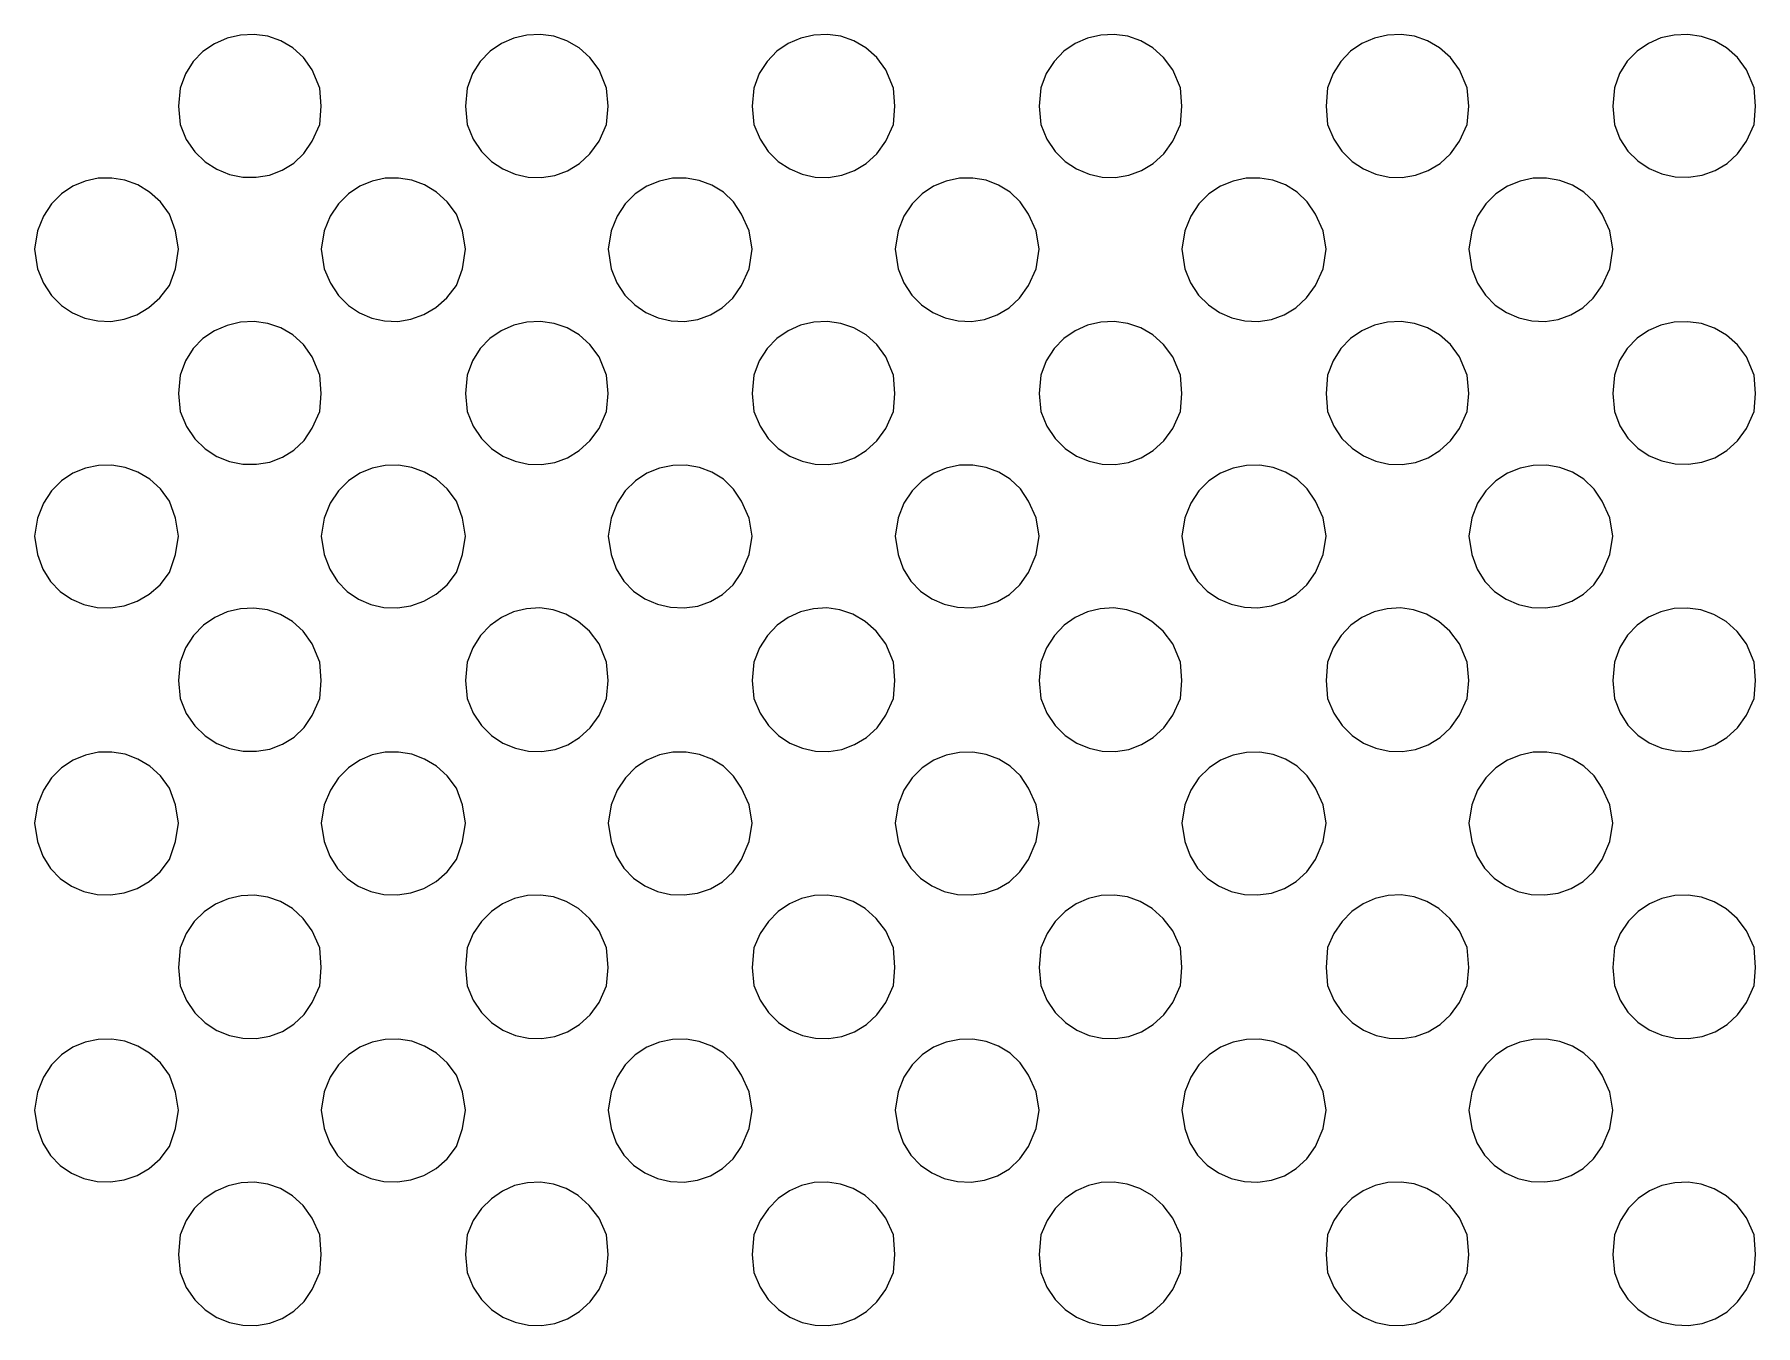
# Model space of a CAD drawing. Extents: x 0 to 243, y -13 to 276.
# Drawn here: x 154.65 to 184.38, y 152.04 to 174.32 of the extents above; entities that cross this region are included whole.
import ezdxf

# ---------------------------------------------------------------- set-up
doc = ezdxf.new("R2010")
doc.units = 0
doc.layers.add('GEOMETRY', color=7, linetype='Continuous')

msp = doc.modelspace()

# ---------------------------------------------------------------- linework, layer by layer
at = {"layer": 'GEOMETRY', "lineweight": 13}
for points in [[(159.603, 173.082), (159.577, 173.397), (159.446, 173.712), (159.295, 173.926), (159.112, 174.093), (158.904, 174.214), (158.679, 174.29), (158.444, 174.321), (158.207, 174.31), (157.976, 174.257), (157.757, 174.163), (157.56, 174.029), (157.39, 173.856), (157.256, 173.645), (157.165, 173.397), (157.138, 173.082), (157.165, 172.767), (157.272, 172.511), (157.418, 172.297), (157.596, 172.125), (157.798, 171.995), (158.018, 171.906), (158.248, 171.86), (158.481, 171.857), (158.711, 171.896), (158.929, 171.977), (159.129, 172.101), (159.304, 172.268), (159.446, 172.478), (159.577, 172.767), (159.603, 173.082)], [(164.558, 173.082), (164.532, 173.397), (164.4, 173.712), (164.242, 173.926), (164.055, 174.093), (163.846, 174.214), (163.622, 174.29), (163.39, 174.322), (163.156, 174.311), (162.928, 174.258), (162.713, 174.165), (162.518, 174.031), (162.35, 173.857), (162.215, 173.646), (162.12, 173.397), (162.093, 173.082), (162.12, 172.767), (162.227, 172.516), (162.369, 172.304), (162.542, 172.132), (162.739, 172.001), (162.954, 171.91), (163.179, 171.861), (163.409, 171.854), (163.637, 171.89), (163.856, 171.97), (164.061, 172.094), (164.244, 172.264), (164.4, 172.478), (164.532, 172.767), (164.558, 173.082)], [(169.512, 173.082), (169.486, 173.397), (169.355, 173.712), (169.198, 173.926), (169.011, 174.093), (168.802, 174.214), (168.577, 174.29), (168.345, 174.322), (168.111, 174.312), (167.884, 174.259), (167.668, 174.165), (167.473, 174.031), (167.304, 173.858), (167.169, 173.646), (167.074, 173.397), (167.047, 173.082), (167.074, 172.767), (167.181, 172.516), (167.324, 172.304), (167.497, 172.132), (167.695, 172), (167.909, 171.91), (168.135, 171.861), (168.365, 171.855), (168.592, 171.891), (168.812, 171.971), (169.017, 172.095), (169.2, 172.264), (169.355, 172.478), (169.486, 172.767), (169.512, 173.082)], [(174.467, 173.082), (174.441, 173.398), (174.309, 173.712), (174.152, 173.926), (173.965, 174.093), (173.756, 174.214), (173.532, 174.29), (173.3, 174.322), (173.066, 174.312), (172.839, 174.259), (172.624, 174.165), (172.428, 174.031), (172.259, 173.858), (172.124, 173.647), (172.029, 173.398), (172.003, 173.082), (172.029, 172.767), (172.136, 172.516), (172.279, 172.303), (172.453, 172.131), (172.65, 172), (172.865, 171.909), (173.091, 171.861), (173.321, 171.855), (173.549, 171.891), (173.768, 171.971), (173.972, 172.096), (174.155, 172.264), (174.309, 172.478), (174.441, 172.767), (174.467, 173.082)], [(179.422, 173.082), (179.397, 173.398), (179.265, 173.712), (179.107, 173.926), (178.92, 174.092), (178.71, 174.213), (178.486, 174.29), (178.254, 174.322), (178.021, 174.311), (177.793, 174.259), (177.578, 174.165), (177.382, 174.031), (177.214, 173.858), (177.078, 173.647), (176.984, 173.398), (176.958, 173.082), (176.984, 172.768), (177.09, 172.517), (177.233, 172.305), (177.407, 172.132), (177.604, 172.001), (177.819, 171.91), (178.045, 171.861), (178.275, 171.855), (178.503, 171.891), (178.722, 171.971), (178.926, 172.095), (179.109, 172.264), (179.265, 172.478), (179.397, 172.768), (179.422, 173.082)], [(184.377, 173.082), (184.351, 173.398), (184.22, 173.712), (184.063, 173.924), (183.876, 174.09), (183.667, 174.211), (183.441, 174.288), (183.207, 174.322), (182.971, 174.312), (182.741, 174.261), (182.525, 174.168), (182.329, 174.034), (182.161, 173.861), (182.028, 173.649), (181.938, 173.398), (181.913, 173.082), (181.938, 172.768), (182.033, 172.52), (182.17, 172.31), (182.341, 172.139), (182.538, 172.007), (182.756, 171.915), (182.985, 171.865), (183.22, 171.857), (183.453, 171.892), (183.676, 171.971), (183.884, 172.094), (184.067, 172.263), (184.22, 172.478), (184.351, 172.768), (184.377, 173.082)], [(157.138, 170.617), (157.086, 170.93), (156.981, 171.22), (156.824, 171.432), (156.638, 171.599), (156.432, 171.724), (156.211, 171.805), (155.983, 171.843), (155.752, 171.839), (155.527, 171.792), (155.313, 171.703), (155.117, 171.572), (154.945, 171.399), (154.804, 171.185), (154.7, 170.93), (154.648, 170.617), (154.7, 170.276), (154.805, 170.027), (154.946, 169.816), (155.115, 169.646), (155.308, 169.515), (155.519, 169.425), (155.741, 169.376), (155.969, 169.37), (156.196, 169.406), (156.417, 169.485), (156.625, 169.608), (156.816, 169.775), (156.981, 169.987), (157.086, 170.276), (157.138, 170.617)], [(162.093, 170.617), (162.04, 170.93), (161.936, 171.22), (161.778, 171.432), (161.593, 171.599), (161.387, 171.724), (161.166, 171.805), (160.938, 171.843), (160.707, 171.839), (160.482, 171.792), (160.268, 171.703), (160.072, 171.572), (159.9, 171.4), (159.759, 171.186), (159.655, 170.93), (159.602, 170.617), (159.655, 170.277), (159.761, 170.028), (159.901, 169.817), (160.071, 169.646), (160.264, 169.515), (160.474, 169.425), (160.696, 169.377), (160.924, 169.37), (161.151, 169.406), (161.372, 169.486), (161.58, 169.609), (161.77, 169.776), (161.936, 169.988), (162.04, 170.277), (162.093, 170.617)], [(167.047, 170.617), (166.995, 170.93), (166.864, 171.22), (166.722, 171.431), (166.548, 171.599), (166.349, 171.723), (166.131, 171.804), (165.903, 171.843), (165.671, 171.839), (165.443, 171.792), (165.226, 171.703), (165.027, 171.573), (164.853, 171.4), (164.711, 171.186), (164.609, 170.93), (164.558, 170.617), (164.609, 170.277), (164.709, 170.032), (164.847, 169.823), (165.016, 169.653), (165.211, 169.521), (165.423, 169.429), (165.648, 169.378), (165.877, 169.369), (166.105, 169.403), (166.324, 169.481), (166.528, 169.604), (166.711, 169.772), (166.864, 169.988), (166.995, 170.277), (167.047, 170.617)], [(172.003, 170.617), (171.951, 170.931), (171.82, 171.22), (171.677, 171.432), (171.502, 171.599), (171.303, 171.723), (171.085, 171.805), (170.857, 171.843), (170.625, 171.839), (170.397, 171.792), (170.18, 171.703), (169.981, 171.573), (169.807, 171.4), (169.666, 171.186), (169.565, 170.931), (169.513, 170.617), (169.565, 170.277), (169.664, 170.032), (169.802, 169.823), (169.971, 169.653), (170.165, 169.521), (170.378, 169.429), (170.602, 169.378), (170.831, 169.369), (171.059, 169.403), (171.278, 169.481), (171.482, 169.604), (171.665, 169.772), (171.82, 169.988), (171.951, 170.277), (172.003, 170.617)], [(176.958, 170.617), (176.906, 170.931), (176.774, 171.221), (176.632, 171.432), (176.457, 171.6), (176.258, 171.724), (176.04, 171.805), (175.812, 171.843), (175.58, 171.839), (175.351, 171.792), (175.134, 171.703), (174.935, 171.573), (174.761, 171.4), (174.621, 171.186), (174.52, 170.931), (174.468, 170.617), (174.52, 170.277), (174.618, 170.032), (174.755, 169.824), (174.925, 169.653), (175.119, 169.521), (175.332, 169.429), (175.556, 169.378), (175.786, 169.369), (176.014, 169.403), (176.233, 169.481), (176.437, 169.604), (176.62, 169.773), (176.774, 169.988), (176.906, 170.277), (176.958, 170.617)], [(181.913, 170.616), (181.86, 170.93), (181.728, 171.22), (181.587, 171.431), (181.413, 171.599), (181.214, 171.723), (180.997, 171.804), (180.768, 171.843), (180.536, 171.839), (180.308, 171.792), (180.09, 171.703), (179.891, 171.573), (179.717, 171.4), (179.576, 171.186), (179.475, 170.93), (179.422, 170.616), (179.475, 170.276), (179.573, 170.031), (179.711, 169.823), (179.88, 169.652), (180.074, 169.521), (180.287, 169.429), (180.511, 169.378), (180.74, 169.369), (180.968, 169.403), (181.187, 169.48), (181.392, 169.603), (181.574, 169.772), (181.728, 169.987), (181.86, 170.276), (181.913, 170.616)], [(159.603, 168.126), (159.577, 168.44), (159.446, 168.755), (159.296, 168.969), (159.114, 169.136), (158.906, 169.257), (158.68, 169.333), (158.445, 169.365), (158.208, 169.354), (157.976, 169.3), (157.757, 169.206), (157.559, 169.072), (157.389, 168.899), (157.255, 168.688), (157.165, 168.44), (157.138, 168.126), (157.165, 167.812), (157.273, 167.556), (157.419, 167.341), (157.597, 167.169), (157.8, 167.039), (158.02, 166.951), (158.25, 166.905), (158.484, 166.902), (158.713, 166.941), (158.931, 167.023), (159.131, 167.147), (159.305, 167.314), (159.446, 167.524), (159.577, 167.812), (159.603, 168.126)], [(164.558, 168.126), (164.532, 168.44), (164.4, 168.755), (164.244, 168.969), (164.057, 169.136), (163.848, 169.257), (163.624, 169.333), (163.391, 169.365), (163.156, 169.354), (162.928, 169.302), (162.712, 169.208), (162.516, 169.074), (162.348, 168.9), (162.213, 168.689), (162.12, 168.44), (162.093, 168.126), (162.12, 167.812), (162.226, 167.561), (162.369, 167.349), (162.542, 167.177), (162.739, 167.045), (162.953, 166.955), (163.179, 166.906), (163.408, 166.899), (163.636, 166.935), (163.856, 167.015), (164.06, 167.139), (164.244, 167.308), (164.4, 167.522), (164.532, 167.812), (164.558, 168.126)], [(169.512, 168.126), (169.486, 168.44), (169.355, 168.755), (169.198, 168.969), (169.012, 169.136), (168.803, 169.257), (168.578, 169.333), (168.345, 169.366), (168.111, 169.355), (167.883, 169.302), (167.668, 169.208), (167.472, 169.074), (167.303, 168.901), (167.168, 168.689), (167.074, 168.44), (167.047, 168.126), (167.074, 167.812), (167.181, 167.561), (167.324, 167.349), (167.497, 167.177), (167.695, 167.045), (167.909, 166.955), (168.135, 166.906), (168.365, 166.899), (168.592, 166.936), (168.812, 167.016), (169.017, 167.14), (169.2, 167.308), (169.355, 167.522), (169.486, 167.812), (169.512, 168.126)], [(174.467, 168.126), (174.441, 168.441), (174.309, 168.755), (174.152, 168.969), (173.965, 169.136), (173.756, 169.257), (173.532, 169.333), (173.3, 169.366), (173.066, 169.355), (172.839, 169.302), (172.624, 169.208), (172.428, 169.074), (172.26, 168.901), (172.124, 168.69), (172.029, 168.441), (172.003, 168.126), (172.029, 167.812), (172.136, 167.561), (172.279, 167.349), (172.453, 167.177), (172.65, 167.045), (172.864, 166.955), (173.09, 166.906), (173.319, 166.9), (173.547, 166.936), (173.767, 167.016), (173.971, 167.14), (174.154, 167.309), (174.309, 167.523), (174.441, 167.812), (174.467, 168.126)], [(179.422, 168.126), (179.397, 168.441), (179.265, 168.755), (179.107, 168.969), (178.92, 169.135), (178.71, 169.256), (178.486, 169.332), (178.254, 169.365), (178.021, 169.354), (177.793, 169.302), (177.578, 169.208), (177.382, 169.074), (177.214, 168.901), (177.078, 168.69), (176.984, 168.441), (176.958, 168.126), (176.984, 167.813), (177.09, 167.562), (177.233, 167.35), (177.407, 167.178), (177.604, 167.046), (177.818, 166.955), (178.043, 166.906), (178.273, 166.9), (178.501, 166.936), (178.72, 167.016), (178.925, 167.14), (179.109, 167.309), (179.265, 167.523), (179.397, 167.813), (179.422, 168.126)], [(184.377, 168.126), (184.351, 168.441), (184.22, 168.755), (184.063, 168.967), (183.876, 169.133), (183.667, 169.254), (183.441, 169.331), (183.207, 169.364), (182.971, 169.355), (182.741, 169.303), (182.525, 169.211), (182.329, 169.077), (182.161, 168.904), (182.028, 168.692), (181.938, 168.441), (181.913, 168.126), (181.938, 167.813), (182.034, 167.565), (182.171, 167.355), (182.342, 167.183), (182.539, 167.051), (182.756, 166.96), (182.985, 166.91), (183.219, 166.902), (183.451, 166.937), (183.675, 167.015), (183.882, 167.139), (184.066, 167.308), (184.22, 167.523), (184.351, 167.813), (184.377, 168.126)], [(157.138, 165.662), (157.086, 165.975), (156.981, 166.265), (156.824, 166.477), (156.64, 166.645), (156.434, 166.769), (156.213, 166.85), (155.984, 166.889), (155.754, 166.884), (155.528, 166.838), (155.314, 166.749), (155.117, 166.618), (154.945, 166.445), (154.804, 166.231), (154.7, 165.975), (154.648, 165.662), (154.7, 165.347), (154.793, 165.094), (154.927, 164.881), (155.095, 164.707), (155.289, 164.574), (155.504, 164.483), (155.731, 164.433), (155.965, 164.424), (156.197, 164.459), (156.422, 164.537), (156.633, 164.658), (156.821, 164.823), (156.981, 165.033), (157.086, 165.347), (157.138, 165.662)], [(162.093, 165.662), (162.04, 165.975), (161.936, 166.265), (161.779, 166.477), (161.594, 166.644), (161.388, 166.769), (161.168, 166.85), (160.939, 166.888), (160.709, 166.884), (160.483, 166.838), (160.269, 166.749), (160.072, 166.618), (159.9, 166.445), (159.759, 166.231), (159.655, 165.975), (159.602, 165.662), (159.655, 165.347), (159.748, 165.094), (159.882, 164.88), (160.05, 164.707), (160.244, 164.574), (160.458, 164.483), (160.686, 164.433), (160.919, 164.425), (161.152, 164.459), (161.377, 164.537), (161.587, 164.658), (161.776, 164.824), (161.936, 165.033), (162.04, 165.347), (162.093, 165.662)], [(167.047, 165.662), (166.995, 165.975), (166.864, 166.265), (166.723, 166.476), (166.55, 166.643), (166.351, 166.768), (166.133, 166.849), (165.905, 166.888), (165.673, 166.884), (165.445, 166.838), (165.227, 166.749), (165.028, 166.619), (164.853, 166.446), (164.712, 166.232), (164.609, 165.975), (164.558, 165.662), (164.609, 165.347), (164.698, 165.098), (164.829, 164.887), (164.997, 164.713), (165.192, 164.58), (165.408, 164.486), (165.637, 164.434), (165.872, 164.424), (166.105, 164.456), (166.328, 164.533), (166.534, 164.654), (166.715, 164.82), (166.864, 165.033), (166.995, 165.347), (167.047, 165.662)], [(172.003, 165.662), (171.951, 165.976), (171.82, 166.266), (171.678, 166.477), (171.504, 166.645), (171.304, 166.769), (171.087, 166.85), (170.858, 166.889), (170.626, 166.885), (170.398, 166.838), (170.181, 166.749), (169.981, 166.619), (169.808, 166.446), (169.666, 166.232), (169.565, 165.976), (169.513, 165.662), (169.565, 165.348), (169.653, 165.099), (169.784, 164.887), (169.951, 164.714), (170.147, 164.58), (170.363, 164.487), (170.592, 164.435), (170.826, 164.424), (171.059, 164.457), (171.282, 164.533), (171.488, 164.654), (171.67, 164.821), (171.82, 165.033), (171.951, 165.348), (172.003, 165.662)], [(176.958, 165.662), (176.906, 165.976), (176.774, 166.266), (176.633, 166.477), (176.459, 166.644), (176.259, 166.769), (176.042, 166.85), (175.813, 166.888), (175.581, 166.884), (175.352, 166.838), (175.135, 166.749), (174.935, 166.618), (174.761, 166.446), (174.62, 166.232), (174.52, 165.976), (174.468, 165.662), (174.52, 165.348), (174.607, 165.099), (174.739, 164.887), (174.906, 164.714), (175.101, 164.58), (175.318, 164.486), (175.547, 164.434), (175.782, 164.424), (176.015, 164.457), (176.238, 164.533), (176.444, 164.654), (176.625, 164.821), (176.774, 165.033), (176.906, 165.348), (176.958, 165.662)], [(181.913, 165.661), (181.86, 165.977), (181.728, 166.265), (181.587, 166.476), (181.413, 166.643), (181.214, 166.768), (180.997, 166.849), (180.769, 166.888), (180.537, 166.884), (180.309, 166.838), (180.091, 166.749), (179.892, 166.619), (179.718, 166.447), (179.576, 166.233), (179.475, 165.977), (179.422, 165.661), (179.475, 165.347), (179.566, 165.093), (179.7, 164.879), (179.869, 164.706), (180.066, 164.573), (180.284, 164.482), (180.514, 164.432), (180.748, 164.424), (180.98, 164.459), (181.202, 164.537), (181.405, 164.658), (181.583, 164.823), (181.728, 165.032), (181.86, 165.347), (181.913, 165.661)], [(159.603, 163.171), (159.577, 163.485), (159.446, 163.802), (159.29, 164.02), (159.104, 164.189), (158.896, 164.311), (158.672, 164.388), (158.44, 164.42), (158.206, 164.408), (157.978, 164.354), (157.762, 164.259), (157.566, 164.123), (157.396, 163.948), (157.26, 163.735), (157.165, 163.485), (157.138, 163.171), (157.165, 162.857), (157.272, 162.601), (157.419, 162.387), (157.597, 162.215), (157.8, 162.085), (158.02, 161.997), (158.251, 161.951), (158.485, 161.948), (158.714, 161.987), (158.932, 162.069), (159.132, 162.193), (159.306, 162.36), (159.446, 162.569), (159.577, 162.857), (159.603, 163.171)], [(164.558, 163.171), (164.532, 163.485), (164.4, 163.802), (164.233, 164.021), (164.04, 164.191), (163.829, 164.314), (163.606, 164.391), (163.377, 164.422), (163.147, 164.41), (162.924, 164.355), (162.714, 164.259), (162.522, 164.122), (162.355, 163.947), (162.219, 163.734), (162.12, 163.485), (162.093, 163.171), (162.12, 162.857), (162.227, 162.606), (162.37, 162.394), (162.544, 162.222), (162.741, 162.091), (162.956, 162), (163.182, 161.952), (163.412, 161.945), (163.64, 161.982), (163.859, 162.062), (164.063, 162.186), (164.246, 162.355), (164.4, 162.569), (164.532, 162.857), (164.558, 163.171)], [(169.512, 163.171), (169.486, 163.486), (169.355, 163.802), (169.188, 164.021), (168.996, 164.191), (168.785, 164.314), (168.562, 164.39), (168.333, 164.422), (168.103, 164.41), (167.88, 164.355), (167.669, 164.259), (167.477, 164.123), (167.31, 163.948), (167.173, 163.736), (167.074, 163.486), (167.047, 163.171), (167.074, 162.857), (167.181, 162.605), (167.325, 162.393), (167.499, 162.221), (167.697, 162.09), (167.912, 162), (168.138, 161.951), (168.368, 161.945), (168.596, 161.982), (168.815, 162.063), (169.019, 162.187), (169.202, 162.356), (169.355, 162.57), (169.486, 162.857), (169.512, 163.171)], [(174.467, 163.171), (174.441, 163.486), (174.309, 163.802), (174.142, 164.021), (173.951, 164.191), (173.74, 164.314), (173.517, 164.391), (173.287, 164.422), (173.058, 164.41), (172.835, 164.356), (172.624, 164.26), (172.432, 164.124), (172.265, 163.948), (172.128, 163.736), (172.029, 163.486), (172.003, 163.171), (172.029, 162.858), (172.136, 162.606), (172.28, 162.394), (172.454, 162.221), (172.652, 162.09), (172.867, 162), (173.093, 161.951), (173.323, 161.945), (173.551, 161.982), (173.77, 162.063), (173.974, 162.187), (174.156, 162.356), (174.309, 162.57), (174.441, 162.858), (174.467, 163.171)], [(179.422, 163.171), (179.397, 163.486), (179.265, 163.802), (179.097, 164.021), (178.905, 164.191), (178.694, 164.314), (178.471, 164.391), (178.241, 164.423), (178.012, 164.41), (177.789, 164.356), (177.578, 164.259), (177.386, 164.123), (177.219, 163.948), (177.083, 163.735), (176.984, 163.486), (176.958, 163.171), (176.984, 162.858), (177.091, 162.607), (177.234, 162.394), (177.408, 162.222), (177.606, 162.091), (177.82, 162), (178.046, 161.951), (178.276, 161.945), (178.503, 161.982), (178.722, 162.062), (178.927, 162.186), (179.11, 162.356), (179.265, 162.57), (179.397, 162.858), (179.422, 163.171)], [(184.377, 163.171), (184.351, 163.486), (184.22, 163.802), (184.057, 164.018), (183.867, 164.187), (183.656, 164.31), (183.432, 164.388), (183.2, 164.421), (182.968, 164.411), (182.741, 164.358), (182.528, 164.264), (182.334, 164.128), (182.167, 163.953), (182.032, 163.739), (181.938, 163.486), (181.913, 163.171), (181.938, 162.858), (182.035, 162.61), (182.173, 162.399), (182.344, 162.227), (182.541, 162.096), (182.758, 162.004), (182.986, 161.954), (183.22, 161.946), (183.452, 161.982), (183.675, 162.061), (183.882, 162.185), (184.066, 162.354), (184.22, 162.57), (184.351, 162.858), (184.377, 163.171)], [(157.138, 160.708), (157.086, 161.022), (156.981, 161.31), (156.824, 161.522), (156.64, 161.69), (156.434, 161.815), (156.214, 161.897), (155.985, 161.935), (155.755, 161.931), (155.529, 161.884), (155.315, 161.795), (155.118, 161.665), (154.946, 161.492), (154.805, 161.278), (154.7, 161.022), (154.648, 160.708), (154.7, 160.394), (154.793, 160.141), (154.926, 159.927), (155.093, 159.753), (155.288, 159.619), (155.502, 159.527), (155.73, 159.477), (155.963, 159.469), (156.196, 159.503), (156.422, 159.581), (156.632, 159.702), (156.821, 159.868), (156.981, 160.078), (157.086, 160.394), (157.138, 160.708)], [(162.093, 160.708), (162.04, 161.022), (161.936, 161.31), (161.778, 161.522), (161.593, 161.691), (161.387, 161.815), (161.166, 161.897), (160.938, 161.935), (160.708, 161.931), (160.483, 161.885), (160.27, 161.796), (160.074, 161.665), (159.902, 161.492), (159.76, 161.278), (159.655, 161.022), (159.602, 160.708), (159.655, 160.394), (159.748, 160.14), (159.881, 159.926), (160.049, 159.752), (160.243, 159.619), (160.457, 159.527), (160.685, 159.477), (160.918, 159.469), (161.151, 159.503), (161.376, 159.581), (161.587, 159.702), (161.776, 159.868), (161.936, 160.078), (162.04, 160.394), (162.093, 160.708)], [(167.047, 160.708), (166.995, 161.023), (166.864, 161.31), (166.723, 161.521), (166.549, 161.689), (166.35, 161.814), (166.133, 161.895), (165.905, 161.934), (165.674, 161.931), (165.446, 161.885), (165.228, 161.796), (165.029, 161.666), (164.855, 161.493), (164.712, 161.279), (164.609, 161.023), (164.558, 160.708), (164.609, 160.392), (164.698, 160.143), (164.83, 159.931), (164.997, 159.758), (165.192, 159.624), (165.408, 159.531), (165.637, 159.479), (165.872, 159.468), (166.104, 159.501), (166.327, 159.577), (166.533, 159.698), (166.715, 159.865), (166.864, 160.078), (166.995, 160.392), (167.047, 160.708)], [(172.003, 160.708), (171.951, 161.023), (171.82, 161.311), (171.678, 161.522), (171.504, 161.689), (171.305, 161.813), (171.087, 161.895), (170.859, 161.933), (170.628, 161.929), (170.399, 161.883), (170.182, 161.795), (169.983, 161.664), (169.809, 161.492), (169.667, 161.278), (169.565, 161.023), (169.513, 160.708), (169.565, 160.393), (169.653, 160.144), (169.784, 159.932), (169.952, 159.759), (170.147, 159.625), (170.363, 159.531), (170.592, 159.479), (170.826, 159.468), (171.059, 159.501), (171.282, 159.577), (171.488, 159.698), (171.67, 159.865), (171.82, 160.078), (171.951, 160.393), (172.003, 160.708)], [(176.958, 160.708), (176.906, 161.023), (176.774, 161.311), (176.633, 161.522), (176.459, 161.689), (176.26, 161.813), (176.042, 161.895), (175.814, 161.933), (175.582, 161.929), (175.353, 161.883), (175.136, 161.795), (174.936, 161.664), (174.762, 161.492), (174.621, 161.278), (174.52, 161.023), (174.468, 160.708), (174.52, 160.393), (174.608, 160.144), (174.739, 159.932), (174.906, 159.758), (175.102, 159.625), (175.318, 159.531), (175.547, 159.479), (175.782, 159.468), (176.014, 159.501), (176.238, 159.578), (176.444, 159.699), (176.625, 159.865), (176.774, 160.078), (176.906, 160.393), (176.958, 160.708)], [(181.913, 160.708), (181.86, 161.022), (181.728, 161.31), (181.587, 161.522), (181.413, 161.689), (181.214, 161.814), (180.997, 161.896), (180.769, 161.934), (180.537, 161.931), (180.309, 161.884), (180.091, 161.796), (179.892, 161.665), (179.718, 161.492), (179.576, 161.278), (179.475, 161.022), (179.422, 160.708), (179.475, 160.394), (179.562, 160.144), (179.694, 159.932), (179.861, 159.758), (180.056, 159.624), (180.272, 159.53), (180.502, 159.478), (180.736, 159.468), (180.969, 159.501), (181.192, 159.578), (181.398, 159.699), (181.579, 159.867), (181.728, 160.08), (181.86, 160.394), (181.913, 160.708)], [(159.603, 158.218), (159.577, 158.558), (159.446, 158.847), (159.291, 159.063), (159.106, 159.232), (158.901, 159.354), (158.68, 159.431), (158.45, 159.464), (158.219, 159.455), (157.993, 159.403), (157.778, 159.311), (157.581, 159.179), (157.409, 159.009), (157.268, 158.802), (157.165, 158.558), (157.138, 158.218), (157.165, 157.902), (157.273, 157.646), (157.419, 157.432), (157.597, 157.26), (157.8, 157.13), (158.02, 157.042), (158.25, 156.997), (158.484, 156.993), (158.713, 157.032), (158.931, 157.114), (159.131, 157.238), (159.305, 157.405), (159.446, 157.614), (159.577, 157.902), (159.603, 158.218)], [(164.558, 158.218), (164.532, 158.558), (164.4, 158.847), (164.233, 159.064), (164.043, 159.233), (163.835, 159.356), (163.616, 159.434), (163.39, 159.467), (163.164, 159.458), (162.943, 159.406), (162.733, 159.314), (162.541, 159.182), (162.37, 159.011), (162.228, 158.803), (162.12, 158.558), (162.093, 158.218), (162.12, 157.902), (162.227, 157.651), (162.371, 157.439), (162.544, 157.267), (162.741, 157.135), (162.956, 157.045), (163.181, 156.996), (163.41, 156.99), (163.638, 157.026), (163.857, 157.106), (164.061, 157.23), (164.245, 157.399), (164.4, 157.614), (164.532, 157.902), (164.558, 158.218)], [(169.512, 158.218), (169.486, 158.558), (169.355, 158.847), (169.189, 159.063), (168.999, 159.233), (168.791, 159.356), (168.572, 159.433), (168.346, 159.467), (168.12, 159.458), (167.899, 159.406), (167.689, 159.314), (167.495, 159.182), (167.325, 159.011), (167.183, 158.803), (167.074, 158.558), (167.047, 158.218), (167.074, 157.903), (167.182, 157.651), (167.326, 157.439), (167.499, 157.267), (167.697, 157.135), (167.912, 157.045), (168.137, 156.996), (168.367, 156.99), (168.594, 157.027), (168.813, 157.107), (169.018, 157.231), (169.2, 157.401), (169.355, 157.615), (169.486, 157.903), (169.512, 158.218)], [(174.467, 158.218), (174.441, 158.558), (174.309, 158.847), (174.143, 159.063), (173.954, 159.233), (173.746, 159.356), (173.527, 159.434), (173.301, 159.467), (173.075, 159.458), (172.854, 159.407), (172.644, 159.315), (172.451, 159.183), (172.28, 159.012), (172.138, 158.803), (172.029, 158.558), (172.003, 158.218), (172.029, 157.903), (172.137, 157.651), (172.281, 157.439), (172.455, 157.267), (172.652, 157.136), (172.867, 157.045), (173.092, 156.997), (173.322, 156.99), (173.549, 157.027), (173.768, 157.107), (173.972, 157.232), (174.155, 157.401), (174.309, 157.615), (174.441, 157.903), (174.467, 158.218)], [(179.422, 158.218), (179.397, 158.559), (179.265, 158.847), (179.098, 159.064), (178.908, 159.233), (178.7, 159.356), (178.48, 159.434), (178.254, 159.468), (178.028, 159.459), (177.807, 159.407), (177.597, 159.315), (177.404, 159.183), (177.234, 159.012), (177.092, 158.804), (176.984, 158.559), (176.958, 158.218), (176.984, 157.903), (177.091, 157.651), (177.234, 157.439), (177.408, 157.267), (177.606, 157.135), (177.821, 157.045), (178.046, 156.997), (178.276, 156.99), (178.504, 157.027), (178.724, 157.107), (178.928, 157.232), (179.11, 157.401), (179.265, 157.615), (179.397, 157.903), (179.422, 158.218)], [(184.377, 158.218), (184.351, 158.559), (184.22, 158.848), (184.058, 159.062), (183.87, 159.23), (183.662, 159.352), (183.441, 159.43), (183.212, 159.465), (182.982, 159.457), (182.757, 159.407), (182.545, 159.316), (182.35, 159.185), (182.18, 159.014), (182.04, 158.805), (181.938, 158.559), (181.913, 158.218), (181.938, 157.903), (182.035, 157.654), (182.172, 157.444), (182.343, 157.272), (182.541, 157.141), (182.757, 157.049), (182.986, 156.999), (183.22, 156.991), (183.453, 157.027), (183.676, 157.106), (183.883, 157.23), (184.066, 157.399), (184.22, 157.615), (184.351, 157.903), (184.377, 158.218)], [(157.138, 155.753), (157.086, 156.067), (156.981, 156.357), (156.824, 156.569), (156.638, 156.737), (156.432, 156.861), (156.211, 156.942), (155.983, 156.98), (155.752, 156.976), (155.527, 156.929), (155.313, 156.84), (155.117, 156.709), (154.945, 156.536), (154.804, 156.322), (154.7, 156.067), (154.648, 155.753), (154.7, 155.439), (154.794, 155.185), (154.928, 154.971), (155.095, 154.798), (155.289, 154.665), (155.503, 154.573), (155.731, 154.523), (155.964, 154.515), (156.196, 154.549), (156.421, 154.627), (156.632, 154.749), (156.821, 154.914), (156.981, 155.124), (157.086, 155.439), (157.138, 155.753)], [(162.093, 155.753), (162.04, 156.068), (161.936, 156.357), (161.778, 156.569), (161.593, 156.736), (161.387, 156.861), (161.166, 156.942), (160.938, 156.98), (160.707, 156.976), (160.482, 156.929), (160.268, 156.84), (160.072, 156.709), (159.9, 156.537), (159.759, 156.323), (159.655, 156.068), (159.602, 155.753), (159.655, 155.439), (159.749, 155.185), (159.883, 154.971), (160.05, 154.798), (160.245, 154.665), (160.459, 154.573), (160.686, 154.523), (160.919, 154.515), (161.151, 154.55), (161.376, 154.628), (161.586, 154.749), (161.776, 154.915), (161.936, 155.124), (162.04, 155.439), (162.093, 155.753)], [(167.047, 155.753), (166.995, 156.068), (166.864, 156.357), (166.722, 156.568), (166.548, 156.735), (166.349, 156.86), (166.131, 156.941), (165.903, 156.979), (165.671, 156.975), (165.443, 156.929), (165.226, 156.84), (165.027, 156.71), (164.853, 156.538), (164.711, 156.324), (164.609, 156.068), (164.558, 155.753), (164.609, 155.44), (164.698, 155.19), (164.83, 154.977), (164.998, 154.804), (165.193, 154.67), (165.409, 154.576), (165.637, 154.524), (165.872, 154.513), (166.104, 154.546), (166.327, 154.623), (166.533, 154.744), (166.715, 154.911), (166.864, 155.124), (166.995, 155.44), (167.047, 155.753)], [(172.003, 155.753), (171.951, 156.068), (171.82, 156.357), (171.677, 156.568), (171.502, 156.736), (171.303, 156.86), (171.085, 156.941), (170.857, 156.98), (170.625, 156.975), (170.397, 156.929), (170.18, 156.84), (169.981, 156.709), (169.808, 156.537), (169.666, 156.323), (169.565, 156.068), (169.513, 155.753), (169.565, 155.44), (169.653, 155.19), (169.784, 154.978), (169.951, 154.804), (170.146, 154.67), (170.362, 154.576), (170.591, 154.524), (170.826, 154.513), (171.059, 154.546), (171.282, 154.622), (171.488, 154.743), (171.67, 154.911), (171.82, 155.124), (171.951, 155.44), (172.003, 155.753)], [(176.958, 155.753), (176.906, 156.068), (176.774, 156.356), (176.633, 156.567), (176.459, 156.735), (176.26, 156.86), (176.043, 156.941), (175.814, 156.98), (175.582, 156.976), (175.354, 156.93), (175.136, 156.841), (174.937, 156.71), (174.762, 156.538), (174.621, 156.324), (174.52, 156.068), (174.468, 155.753), (174.52, 155.44), (174.607, 155.19), (174.738, 154.978), (174.905, 154.804), (175.101, 154.67), (175.317, 154.576), (175.547, 154.524), (175.782, 154.513), (176.014, 154.546), (176.238, 154.622), (176.444, 154.744), (176.625, 154.911), (176.774, 155.124), (176.906, 155.44), (176.958, 155.753)], [(181.913, 155.753), (181.86, 156.067), (181.728, 156.357), (181.586, 156.568), (181.412, 156.736), (181.212, 156.86), (180.994, 156.941), (180.766, 156.98), (180.534, 156.975), (180.306, 156.929), (180.089, 156.84), (179.89, 156.709), (179.716, 156.536), (179.576, 156.322), (179.475, 156.067), (179.422, 155.753), (179.475, 155.439), (179.562, 155.19), (179.692, 154.978), (179.859, 154.805), (180.054, 154.671), (180.27, 154.577), (180.5, 154.525), (180.735, 154.515), (180.968, 154.547), (181.191, 154.624), (181.397, 154.745), (181.579, 154.911), (181.728, 155.124), (181.86, 155.439), (181.913, 155.753)], [(159.603, 153.263), (159.577, 153.603), (159.446, 153.892), (159.289, 154.108), (159.104, 154.277), (158.899, 154.399), (158.678, 154.476), (158.449, 154.51), (158.219, 154.5), (157.993, 154.449), (157.779, 154.356), (157.582, 154.225), (157.41, 154.055), (157.269, 153.847), (157.165, 153.603), (157.138, 153.263), (157.165, 152.949), (157.272, 152.693), (157.418, 152.478), (157.596, 152.306), (157.799, 152.175), (158.019, 152.087), (158.249, 152.041), (158.483, 152.038), (158.712, 152.077), (158.93, 152.158), (159.13, 152.282), (159.305, 152.449), (159.446, 152.659), (159.577, 152.949), (159.603, 153.263)], [(164.558, 153.263), (164.532, 153.603), (164.4, 153.892), (164.232, 154.109), (164.042, 154.278), (163.834, 154.401), (163.615, 154.479), (163.389, 154.512), (163.164, 154.502), (162.943, 154.451), (162.734, 154.358), (162.542, 154.226), (162.371, 154.055), (162.229, 153.847), (162.12, 153.603), (162.093, 153.263), (162.12, 152.95), (162.227, 152.699), (162.37, 152.486), (162.543, 152.314), (162.74, 152.182), (162.954, 152.092), (163.18, 152.043), (163.41, 152.036), (163.637, 152.072), (163.857, 152.152), (164.061, 152.276), (164.245, 152.445), (164.4, 152.66), (164.532, 152.95), (164.558, 153.263)], [(169.512, 153.263), (169.486, 153.603), (169.355, 153.892), (169.188, 154.109), (168.998, 154.278), (168.79, 154.401), (168.571, 154.479), (168.345, 154.513), (168.119, 154.503), (167.899, 154.452), (167.689, 154.359), (167.496, 154.227), (167.326, 154.056), (167.183, 153.848), (167.074, 153.603), (167.047, 153.263), (167.074, 152.95), (167.181, 152.698), (167.324, 152.486), (167.498, 152.314), (167.695, 152.182), (167.91, 152.091), (168.136, 152.043), (168.366, 152.036), (168.594, 152.073), (168.813, 152.153), (169.018, 152.277), (169.2, 152.446), (169.355, 152.66), (169.486, 152.95), (169.512, 153.263)], [(174.467, 153.263), (174.441, 153.603), (174.309, 153.892), (174.142, 154.109), (173.952, 154.279), (173.744, 154.402), (173.525, 154.479), (173.3, 154.513), (173.074, 154.503), (172.853, 154.452), (172.644, 154.359), (172.451, 154.227), (172.281, 154.056), (172.138, 153.848), (172.029, 153.603), (172.003, 153.263), (172.029, 152.95), (172.136, 152.698), (172.279, 152.486), (172.453, 152.314), (172.65, 152.182), (172.865, 152.091), (173.091, 152.043), (173.321, 152.036), (173.549, 152.073), (173.768, 152.153), (173.972, 152.277), (174.155, 152.446), (174.309, 152.66), (174.441, 152.95), (174.467, 153.263)], [(179.422, 153.263), (179.397, 153.604), (179.265, 153.893), (179.097, 154.11), (178.906, 154.279), (178.698, 154.402), (178.479, 154.48), (178.253, 154.513), (178.027, 154.504), (177.807, 154.452), (177.598, 154.36), (177.405, 154.228), (177.235, 154.057), (177.092, 153.849), (176.984, 153.604), (176.958, 153.263), (176.984, 152.95), (177.09, 152.698), (177.234, 152.486), (177.407, 152.314), (177.605, 152.182), (177.819, 152.091), (178.045, 152.043), (178.274, 152.036), (178.502, 152.072), (178.722, 152.152), (178.926, 152.277), (179.109, 152.446), (179.265, 152.66), (179.397, 152.95), (179.422, 153.263)], [(184.377, 153.264), (184.351, 153.604), (184.22, 153.893), (184.057, 154.107), (183.868, 154.275), (183.66, 154.397), (183.439, 154.476), (183.211, 154.51), (182.981, 154.502), (182.758, 154.452), (182.545, 154.361), (182.351, 154.23), (182.181, 154.06), (182.041, 153.851), (181.938, 153.604), (181.913, 153.264), (181.938, 152.95), (182.033, 152.702), (182.17, 152.491), (182.341, 152.319), (182.539, 152.187), (182.756, 152.096), (182.985, 152.046), (183.22, 152.037), (183.453, 152.072), (183.676, 152.151), (183.883, 152.275), (184.067, 152.444), (184.22, 152.66), (184.351, 152.95), (184.377, 153.264)]]:
    msp.add_lwpolyline(points, close=True, dxfattribs=at)

doc.saveas('drawing.dxf')
